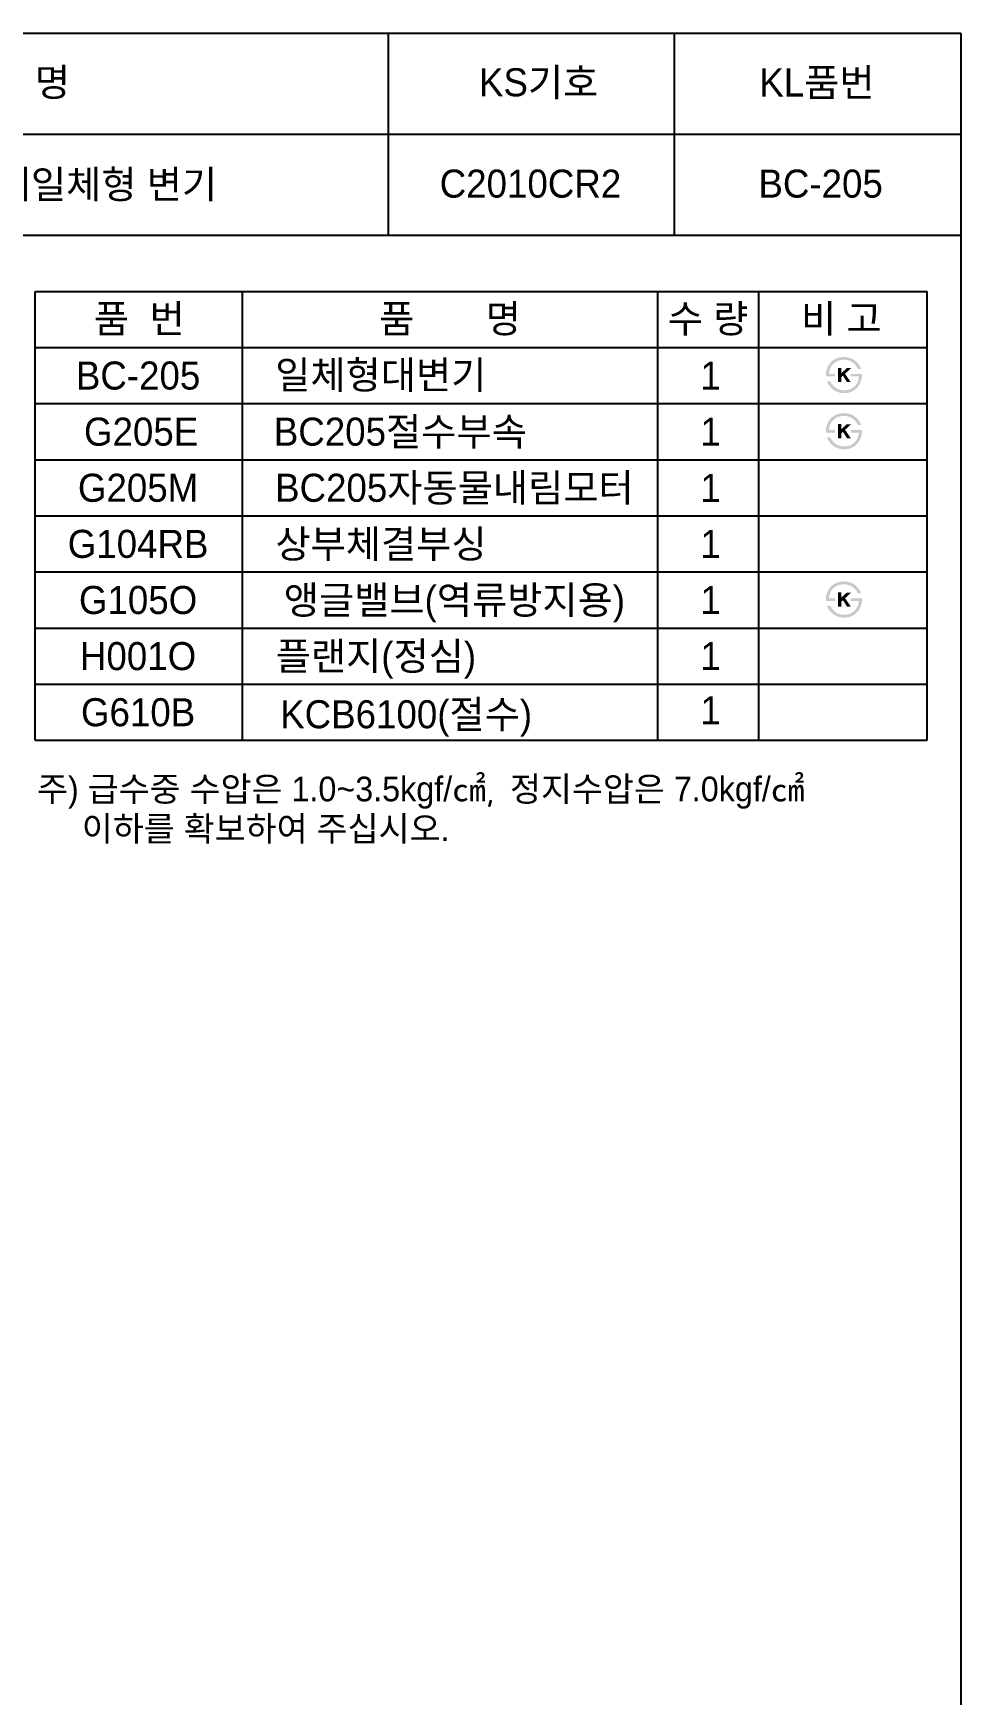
# Model space of a CAD drawing. Header units: millimetres. Extents: x 0 to 1800, y -67 to 2530.
# Drawn here: x 973 to 1800, y 1050 to 2530 of the extents above; entities that cross this region are included whole.
import ezdxf
from ezdxf.enums import TextEntityAlignment as Align

# ---------------------------------------------------------------- set-up
doc = ezdxf.new("R2010")
doc.units = ezdxf.units.MM
doc.layers.add('TEXT', color=7, linetype='Continuous')
doc.layers.add('도각라인', color=7, linetype='Continuous')
doc.styles.add('타이틀', font='H2GTRM.TTF', dxfattribs={"height": 25})

msp = doc.modelspace()

# ---------------------------------------------------------------- hatches: boundary and pattern name
at = {"layer": 'TEXT'}
for points in [[(1679.9, 2224.2), (1679.8, 2224.6), (1679.8, 2225), (1679.8, 2225.4), (1679.8, 2225.8), (1679.8, 2226.2), (1679.9, 2226.6), (1679.9, 2227), (1679.9, 2227.4), (1680, 2227.8), (1680, 2228.2), (1680.1, 2228.6), (1680.2, 2229), (1680.3, 2229.4), (1680.4, 2229.8), (1680.5, 2230.1), (1680.6, 2230.5), (1680.7, 2230.9), (1680.8, 2231.3), (1681, 2231.7), (1681.1, 2232), (1681.3, 2232.4), (1681.4, 2232.7), (1681.6, 2233.1), (1681.8, 2233.4), (1682, 2233.8), (1682.1, 2234.1), (1682.4, 2234.4), (1682.6, 2234.8), (1682.8, 2235.1), (1683, 2235.4), (1683.2, 2235.7), (1683.8, 2236.3), (1684, 2236.6), (1684.3, 2236.9), (1684.6, 2237.2), (1684.9, 2237.5), (1685.2, 2237.8), (1685.5, 2238), (1685.8, 2238.3), (1686.1, 2238.5), (1686.4, 2238.7), (1686.8, 2239), (1687.1, 2239.2), (1687.4, 2239.4), (1687.8, 2239.6), (1688.2, 2239.8), (1688.5, 2239.9), (1688.9, 2240.1), (1689.3, 2240.3), (1689.7, 2240.5), (1690.2, 2240.6), (1690.6, 2240.7), (1691, 2240.9), (1691.5, 2241), (1691.9, 2241.1), (1692.4, 2241.2), (1692.8, 2241.2), (1693.3, 2241.3), (1693.8, 2241.4), (1694.2, 2241.4), (1694.7, 2241.4), (1695.2, 2241.5), (1695.7, 2241.5), (1696.5, 2241.5), (1696.8, 2241.4), (1697.2, 2241.4), (1697.6, 2241.4), (1697.9, 2241.3), (1698.3, 2241.3), (1698.6, 2241.2), (1699, 2241.2), (1699.3, 2241.1), (1699.7, 2241), (1700, 2241), (1700.4, 2240.9), (1700.7, 2240.8), (1701, 2240.7), (1701.4, 2240.6), (1701.7, 2240.5), (1702, 2240.4), (1702.3, 2240.2), (1702.6, 2240.1), (1702.9, 2240), (1703.2, 2239.8), (1703.5, 2239.7), (1703.8, 2239.5), (1704.1, 2239.4), (1704.4, 2239.2), (1704.7, 2239), (1705, 2238.9), (1705.2, 2238.7), (1705.5, 2238.5), (1705.8, 2238.3), (1706.1, 2238.1), (1706.5, 2237.7), (1706.9, 2237.4), (1707.3, 2237), (1707.7, 2236.6), (1708, 2236.2), (1708.4, 2235.8), (1708.7, 2235.4), (1709.1, 2234.9), (1709.4, 2234.5), (1709.7, 2234), (1710, 2233.5), (1710.3, 2233), (1710.5, 2232.5), (1710.8, 2232), (1711, 2231.5), (1711.3, 2230.9), (1711.3, 2230.9), (1708.2, 2230.9), (1708.2, 2230.9), (1708.1, 2231.1), (1708, 2231.3), (1708, 2231.4), (1707.9, 2231.6), (1707.8, 2231.8), (1707.7, 2232), (1707.7, 2232.1), (1707.6, 2232.3), (1707.5, 2232.5), (1707.4, 2232.6), (1707.3, 2232.8), (1707.2, 2233), (1707.1, 2233.1), (1707, 2233.3), (1706.9, 2233.5), (1706.7, 2233.6), (1706.6, 2233.8), (1706.5, 2233.9), (1706.2, 2234.3), (1705.9, 2234.6), (1705.6, 2234.9), (1705.3, 2235.2), (1705, 2235.5), (1704.7, 2235.8), (1704.3, 2236.1), (1704.1, 2236.3), (1703.8, 2236.4), (1703.6, 2236.6), (1703.4, 2236.8), (1703.1, 2236.9), (1702.9, 2237.1), (1702.6, 2237.2), (1702.4, 2237.4), (1702.2, 2237.5), (1701.9, 2237.6), (1701.7, 2237.7), (1701.4, 2237.8), (1701.2, 2238), (1700.9, 2238.1), (1700.6, 2238.2), (1700.4, 2238.3), (1700.1, 2238.3), (1699.9, 2238.4), (1699.6, 2238.5), (1699.3, 2238.6), (1699.1, 2238.6), (1698.8, 2238.7), (1698.5, 2238.7), (1698.2, 2238.8), (1698, 2238.8), (1697.7, 2238.9), (1697.4, 2238.9), (1697.1, 2238.9), (1696.8, 2239), (1696.5, 2239), (1696.3, 2239), (1696, 2239), (1695.6, 2239), (1695.3, 2239), (1694.9, 2238.9), (1694.6, 2238.9), (1694.3, 2238.9), (1693.9, 2238.9), (1693.6, 2238.8), (1693.3, 2238.8), (1693, 2238.7), (1692.7, 2238.7), (1692.3, 2238.6), (1692, 2238.5), (1691.7, 2238.4), (1691.4, 2238.3), (1691.1, 2238.2), (1690.9, 2238.1), (1690.6, 2238), (1690.3, 2237.9), (1690, 2237.8), (1689.7, 2237.7), (1689.4, 2237.5), (1689.2, 2237.4), (1688.9, 2237.3), (1688.7, 2237.1), (1688.4, 2236.9), (1688.1, 2236.8), (1687.9, 2236.6), (1687.6, 2236.4), (1687.4, 2236.2), (1687.2, 2236), (1686.9, 2235.8), (1686.7, 2235.6), (1686.5, 2235.4), (1686.2, 2235.2), (1686, 2235), (1685.8, 2234.7), (1685.6, 2234.5), (1685.4, 2234.3), (1685.2, 2234), (1685, 2233.8), (1684.8, 2233.5), (1684.7, 2233.3), (1684.5, 2233), (1684.3, 2232.7), (1684.2, 2232.5), (1684, 2232.2), (1683.9, 2231.9), (1683.8, 2231.6), (1683.7, 2231.3), (1683.5, 2231.1), (1683.4, 2230.8), (1683.3, 2230.5), (1683.2, 2230.2), (1683.1, 2229.8), (1683, 2229.5), (1683, 2229.2), (1682.9, 2228.9), (1682.8, 2228.6), (1682.8, 2228.2), (1682.7, 2227.9), (1682.7, 2227.6), (1682.7, 2227.2), (1682.6, 2226.9), (1682.6, 2226.5), (1682.6, 2226.5), (1687.8, 2226.5), (1687.8, 2226.5), (1687.8, 2226.5), (1687.8, 2224.2), (1687.8, 2224.2), (1687.8, 2224.2), (1679.9, 2224.2)], [(1712, 2226.5), (1712, 2226.1), (1712, 2225.6), (1712, 2225.2), (1712, 2224.8), (1711.9, 2224.3), (1711.9, 2223.9), (1711.9, 2223.5), (1711.8, 2223.1), (1711.7, 2222.7), (1711.6, 2222.2), (1711.6, 2221.8), (1711.5, 2221.4), (1711.3, 2221), (1711.2, 2220.6), (1711.1, 2220.2), (1711, 2219.8), (1710.8, 2219.4), (1710.7, 2219), (1710.5, 2218.7), (1710.4, 2218.3), (1710.2, 2217.9), (1710, 2217.6), (1709.8, 2217.2), (1709.6, 2216.9), (1709.4, 2216.5), (1709.2, 2216.2), (1709, 2215.9), (1708.8, 2215.5), (1708.5, 2215.2), (1708.3, 2214.9), (1708, 2214.6), (1707.8, 2214.3), (1707.5, 2214), (1707.2, 2213.7), (1707, 2213.5), (1706.7, 2213.2), (1706.4, 2212.9), (1706.1, 2212.7), (1705.8, 2212.4), (1705.5, 2212.2), (1705.2, 2212), (1704.8, 2211.8), (1704.5, 2211.6), (1704.2, 2211.4), (1703.8, 2211.2), (1703.5, 2211), (1703.1, 2210.8), (1702.8, 2210.7), (1702.4, 2210.5), (1702.1, 2210.3), (1701.7, 2210.2), (1701.3, 2210.1), (1700.9, 2209.9), (1700.5, 2209.8), (1700.2, 2209.7), (1699.8, 2209.6), (1699.4, 2209.6), (1699, 2209.5), (1698.6, 2209.4), (1698.2, 2209.4), (1697.8, 2209.4), (1697.4, 2209.3), (1697, 2209.3), (1696.6, 2209.3), (1695.9, 2209.3), (1695.3, 2209.3), (1694.6, 2209.4), (1694, 2209.5), (1693.3, 2209.5), (1693, 2209.6), (1692.7, 2209.7), (1692.4, 2209.7), (1692.1, 2209.8), (1691.8, 2209.9), (1691.5, 2209.9), (1691.2, 2210), (1691, 2210.1), (1690.7, 2210.2), (1690.4, 2210.3), (1690.1, 2210.4), (1689.8, 2210.5), (1689.5, 2210.6), (1689.3, 2210.7), (1689, 2210.9), (1688.7, 2211), (1688.5, 2211.1), (1688.2, 2211.3), (1687.9, 2211.4), (1687.7, 2211.6), (1687.4, 2211.7), (1686.9, 2212), (1686.6, 2212.2), (1686.4, 2212.4), (1686.1, 2212.6), (1685.9, 2212.8), (1685.6, 2213), (1685.4, 2213.2), (1685.1, 2213.4), (1684.9, 2213.6), (1684.7, 2213.8), (1684.5, 2214.1), (1684.2, 2214.3), (1684, 2214.5), (1683.8, 2214.8), (1683.6, 2215), (1683.4, 2215.2), (1683.2, 2215.5), (1683, 2215.8), (1682.8, 2216), (1682.6, 2216.3), (1682.5, 2216.6), (1682.3, 2216.8), (1682.1, 2217.1), (1681.9, 2217.4), (1681.8, 2217.7), (1681.6, 2218), (1681.5, 2218.3), (1681.3, 2218.6), (1681, 2219.2), (1680.8, 2219.9), (1680.8, 2219.9), (1683.7, 2219.9), (1683.7, 2219.9), (1683.9, 2219.4), (1684.2, 2219), (1684.4, 2218.6), (1684.6, 2218.2), (1684.9, 2217.9), (1685.1, 2217.5), (1685.4, 2217.1), (1685.7, 2216.8), (1685.9, 2216.5), (1686.2, 2216.1), (1686.5, 2215.8), (1686.8, 2215.5), (1687.1, 2215.2), (1687.4, 2215), (1687.7, 2214.7), (1688, 2214.5), (1688.2, 2214.3), (1688.4, 2214.1), (1688.7, 2214), (1688.9, 2213.8), (1689.1, 2213.7), (1689.4, 2213.5), (1689.6, 2213.4), (1689.9, 2213.2), (1690.1, 2213.1), (1690.4, 2213), (1690.6, 2212.9), (1690.9, 2212.8), (1691.1, 2212.7), (1691.4, 2212.6), (1691.7, 2212.5), (1691.9, 2212.4), (1692.2, 2212.3), (1692.5, 2212.3), (1692.7, 2212.2), (1693, 2212.1), (1693.3, 2212.1), (1693.6, 2212), (1693.9, 2212), (1694.2, 2212), (1694.5, 2211.9), (1694.8, 2211.9), (1695.1, 2211.9), (1695.4, 2211.9), (1695.7, 2211.9), (1696, 2211.9), (1696.3, 2211.9), (1697.1, 2211.9), (1697.4, 2211.9), (1697.7, 2212), (1698, 2212), (1698.2, 2212), (1698.5, 2212), (1698.7, 2212.1), (1699, 2212.1), (1699.3, 2212.2), (1699.5, 2212.2), (1699.8, 2212.3), (1700, 2212.4), (1700.3, 2212.5), (1700.5, 2212.5), (1700.8, 2212.6), (1701, 2212.7), (1701.3, 2212.8), (1701.5, 2212.9), (1701.8, 2213), (1702, 2213.1), (1702.3, 2213.3), (1702.5, 2213.4), (1702.7, 2213.5), (1703, 2213.7), (1703.2, 2213.8), (1703.4, 2213.9), (1703.7, 2214.1), (1703.9, 2214.3), (1704.1, 2214.4), (1704.3, 2214.6), (1704.6, 2214.8), (1704.8, 2215), (1705.1, 2215.2), (1705.3, 2215.4), (1705.6, 2215.7), (1705.8, 2215.9), (1706, 2216.1), (1706.2, 2216.4), (1706.4, 2216.6), (1706.6, 2216.9), (1706.8, 2217.1), (1707, 2217.4), (1707.2, 2217.7), (1707.3, 2218), (1707.5, 2218.2), (1707.7, 2218.5), (1707.8, 2218.8), (1708, 2219.1), (1708.1, 2219.4), (1708.2, 2219.7), (1708.3, 2220), (1708.4, 2220.4), (1708.6, 2220.7), (1708.7, 2221), (1708.7, 2221.3), (1708.8, 2221.7), (1708.9, 2222), (1709, 2222.4), (1709, 2222.7), (1709.1, 2223.1), (1709.1, 2223.4), (1709.2, 2223.8), (1709.2, 2224.2), (1709.2, 2224.2), (1701.8, 2224.2), (1701.8, 2224.2), (1701.8, 2224.2), (1701.8, 2226.5), (1701.8, 2226.5), (1701.8, 2226.5), (1712, 2226.5)], [(1693.6, 2227.2), (1698.4, 2231.6), (1702.3, 2231.6), (1696.9, 2226.6), (1701.9, 2219.1), (1698.6, 2219.1), (1695, 2224.8), (1693.6, 2223.6), (1693.6, 2219.1), (1690.7, 2219.1), (1690.7, 2231.7), (1693.6, 2231.7)], [(1679.9, 2174.2), (1679.8, 2174.6), (1679.8, 2175), (1679.8, 2175.4), (1679.8, 2175.8), (1679.8, 2176.2), (1679.9, 2176.6), (1679.9, 2177), (1679.9, 2177.4), (1680, 2177.8), (1680, 2178.2), (1680.1, 2178.6), (1680.2, 2179), (1680.3, 2179.4), (1680.4, 2179.8), (1680.5, 2180.1), (1680.6, 2180.5), (1680.7, 2180.9), (1680.8, 2181.3), (1681, 2181.7), (1681.1, 2182), (1681.3, 2182.4), (1681.4, 2182.7), (1681.6, 2183.1), (1681.8, 2183.4), (1682, 2183.8), (1682.1, 2184.1), (1682.4, 2184.4), (1682.6, 2184.8), (1682.8, 2185.1), (1683, 2185.4), (1683.2, 2185.7), (1683.8, 2186.3), (1684, 2186.6), (1684.3, 2186.9), (1684.6, 2187.2), (1684.9, 2187.5), (1685.2, 2187.8), (1685.5, 2188), (1685.8, 2188.3), (1686.1, 2188.5), (1686.4, 2188.7), (1686.8, 2189), (1687.1, 2189.2), (1687.4, 2189.4), (1687.8, 2189.6), (1688.2, 2189.8), (1688.5, 2189.9), (1688.9, 2190.1), (1689.3, 2190.3), (1689.7, 2190.5), (1690.2, 2190.6), (1690.6, 2190.7), (1691, 2190.9), (1691.5, 2191), (1691.9, 2191.1), (1692.4, 2191.2), (1692.8, 2191.2), (1693.3, 2191.3), (1693.8, 2191.4), (1694.2, 2191.4), (1694.7, 2191.4), (1695.2, 2191.5), (1695.7, 2191.5), (1696.5, 2191.5), (1696.8, 2191.4), (1697.2, 2191.4), (1697.6, 2191.4), (1697.9, 2191.3), (1698.3, 2191.3), (1698.6, 2191.2), (1699, 2191.2), (1699.3, 2191.1), (1699.7, 2191), (1700, 2191), (1700.4, 2190.9), (1700.7, 2190.8), (1701, 2190.7), (1701.4, 2190.6), (1701.7, 2190.5), (1702, 2190.4), (1702.3, 2190.2), (1702.6, 2190.1), (1702.9, 2190), (1703.2, 2189.8), (1703.5, 2189.7), (1703.8, 2189.5), (1704.1, 2189.4), (1704.4, 2189.2), (1704.7, 2189), (1705, 2188.9), (1705.2, 2188.7), (1705.5, 2188.5), (1705.8, 2188.3), (1706.1, 2188.1), (1706.5, 2187.7), (1706.9, 2187.4), (1707.3, 2187), (1707.7, 2186.6), (1708, 2186.2), (1708.4, 2185.8), (1708.7, 2185.4), (1709.1, 2184.9), (1709.4, 2184.5), (1709.7, 2184), (1710, 2183.5), (1710.3, 2183), (1710.5, 2182.5), (1710.8, 2182), (1711, 2181.5), (1711.3, 2180.9), (1711.3, 2180.9), (1708.2, 2180.9), (1708.2, 2180.9), (1708.1, 2181.1), (1708, 2181.3), (1708, 2181.4), (1707.9, 2181.6), (1707.8, 2181.8), (1707.7, 2182), (1707.7, 2182.1), (1707.6, 2182.3), (1707.5, 2182.5), (1707.4, 2182.6), (1707.3, 2182.8), (1707.2, 2183), (1707.1, 2183.1), (1707, 2183.3), (1706.9, 2183.5), (1706.7, 2183.6), (1706.6, 2183.8), (1706.5, 2183.9), (1706.2, 2184.3), (1705.9, 2184.6), (1705.6, 2184.9), (1705.3, 2185.2), (1705, 2185.5), (1704.7, 2185.8), (1704.3, 2186.1), (1704.1, 2186.3), (1703.8, 2186.4), (1703.6, 2186.6), (1703.4, 2186.8), (1703.1, 2186.9), (1702.9, 2187.1), (1702.6, 2187.2), (1702.4, 2187.4), (1702.2, 2187.5), (1701.9, 2187.6), (1701.7, 2187.7), (1701.4, 2187.8), (1701.2, 2188), (1700.9, 2188.1), (1700.6, 2188.2), (1700.4, 2188.3), (1700.1, 2188.3), (1699.9, 2188.4), (1699.6, 2188.5), (1699.3, 2188.6), (1699.1, 2188.6), (1698.8, 2188.7), (1698.5, 2188.7), (1698.2, 2188.8), (1698, 2188.8), (1697.7, 2188.9), (1697.4, 2188.9), (1697.1, 2188.9), (1696.8, 2189), (1696.5, 2189), (1696.3, 2189), (1696, 2189), (1695.6, 2189), (1695.3, 2189), (1694.9, 2188.9), (1694.6, 2188.9), (1694.3, 2188.9), (1693.9, 2188.9), (1693.6, 2188.8), (1693.3, 2188.8), (1693, 2188.7), (1692.7, 2188.7), (1692.3, 2188.6), (1692, 2188.5), (1691.7, 2188.4), (1691.4, 2188.3), (1691.1, 2188.2), (1690.9, 2188.1), (1690.6, 2188), (1690.3, 2187.9), (1690, 2187.8), (1689.7, 2187.7), (1689.4, 2187.5), (1689.2, 2187.4), (1688.9, 2187.3), (1688.7, 2187.1), (1688.4, 2186.9), (1688.1, 2186.8), (1687.9, 2186.6), (1687.6, 2186.4), (1687.4, 2186.2), (1687.2, 2186), (1686.9, 2185.8), (1686.7, 2185.6), (1686.5, 2185.4), (1686.2, 2185.2), (1686, 2185), (1685.8, 2184.7), (1685.6, 2184.5), (1685.4, 2184.3), (1685.2, 2184), (1685, 2183.8), (1684.8, 2183.5), (1684.7, 2183.3), (1684.5, 2183), (1684.3, 2182.7), (1684.2, 2182.5), (1684, 2182.2), (1683.9, 2181.9), (1683.8, 2181.6), (1683.7, 2181.3), (1683.5, 2181.1), (1683.4, 2180.8), (1683.3, 2180.5), (1683.2, 2180.2), (1683.1, 2179.8), (1683, 2179.5), (1683, 2179.2), (1682.9, 2178.9), (1682.8, 2178.6), (1682.8, 2178.2), (1682.7, 2177.9), (1682.7, 2177.6), (1682.7, 2177.2), (1682.6, 2176.9), (1682.6, 2176.5), (1682.6, 2176.5), (1687.8, 2176.5), (1687.8, 2176.5), (1687.8, 2176.5), (1687.8, 2174.2), (1687.8, 2174.2), (1687.8, 2174.2), (1679.9, 2174.2)], [(1712, 2176.5), (1712, 2176.1), (1712, 2175.6), (1712, 2175.2), (1712, 2174.8), (1711.9, 2174.3), (1711.9, 2173.9), (1711.9, 2173.5), (1711.8, 2173.1), (1711.7, 2172.7), (1711.6, 2172.2), (1711.6, 2171.8), (1711.5, 2171.4), (1711.3, 2171), (1711.2, 2170.6), (1711.1, 2170.2), (1711, 2169.8), (1710.8, 2169.4), (1710.7, 2169), (1710.5, 2168.7), (1710.4, 2168.3), (1710.2, 2167.9), (1710, 2167.6), (1709.8, 2167.2), (1709.6, 2166.9), (1709.4, 2166.5), (1709.2, 2166.2), (1709, 2165.9), (1708.8, 2165.5), (1708.5, 2165.2), (1708.3, 2164.9), (1708, 2164.6), (1707.8, 2164.3), (1707.5, 2164), (1707.2, 2163.7), (1707, 2163.5), (1706.7, 2163.2), (1706.4, 2162.9), (1706.1, 2162.7), (1705.8, 2162.4), (1705.5, 2162.2), (1705.2, 2162), (1704.8, 2161.8), (1704.5, 2161.6), (1704.2, 2161.4), (1703.8, 2161.2), (1703.5, 2161), (1703.1, 2160.8), (1702.8, 2160.7), (1702.4, 2160.5), (1702.1, 2160.3), (1701.7, 2160.2), (1701.3, 2160.1), (1700.9, 2159.9), (1700.5, 2159.8), (1700.2, 2159.7), (1699.8, 2159.6), (1699.4, 2159.6), (1699, 2159.5), (1698.6, 2159.4), (1698.2, 2159.4), (1697.8, 2159.4), (1697.4, 2159.3), (1697, 2159.3), (1696.6, 2159.3), (1695.9, 2159.3), (1695.3, 2159.3), (1694.6, 2159.4), (1694, 2159.5), (1693.3, 2159.5), (1693, 2159.6), (1692.7, 2159.7), (1692.4, 2159.7), (1692.1, 2159.8), (1691.8, 2159.9), (1691.5, 2159.9), (1691.2, 2160), (1691, 2160.1), (1690.7, 2160.2), (1690.4, 2160.3), (1690.1, 2160.4), (1689.8, 2160.5), (1689.5, 2160.6), (1689.3, 2160.7), (1689, 2160.9), (1688.7, 2161), (1688.5, 2161.1), (1688.2, 2161.3), (1687.9, 2161.4), (1687.7, 2161.6), (1687.4, 2161.7), (1686.9, 2162), (1686.6, 2162.2), (1686.4, 2162.4), (1686.1, 2162.6), (1685.9, 2162.8), (1685.6, 2163), (1685.4, 2163.2), (1685.1, 2163.4), (1684.9, 2163.6), (1684.7, 2163.8), (1684.5, 2164.1), (1684.2, 2164.3), (1684, 2164.5), (1683.8, 2164.8), (1683.6, 2165), (1683.4, 2165.2), (1683.2, 2165.5), (1683, 2165.8), (1682.8, 2166), (1682.6, 2166.3), (1682.5, 2166.6), (1682.3, 2166.8), (1682.1, 2167.1), (1681.9, 2167.4), (1681.8, 2167.7), (1681.6, 2168), (1681.5, 2168.3), (1681.3, 2168.6), (1681, 2169.2), (1680.8, 2169.9), (1680.8, 2169.9), (1683.7, 2169.9), (1683.7, 2169.9), (1683.9, 2169.4), (1684.2, 2169), (1684.4, 2168.6), (1684.6, 2168.2), (1684.9, 2167.9), (1685.1, 2167.5), (1685.4, 2167.1), (1685.7, 2166.8), (1685.9, 2166.5), (1686.2, 2166.1), (1686.5, 2165.8), (1686.8, 2165.5), (1687.1, 2165.2), (1687.4, 2165), (1687.7, 2164.7), (1688, 2164.5), (1688.2, 2164.3), (1688.4, 2164.1), (1688.7, 2164), (1688.9, 2163.8), (1689.1, 2163.7), (1689.4, 2163.5), (1689.6, 2163.4), (1689.9, 2163.2), (1690.1, 2163.1), (1690.4, 2163), (1690.6, 2162.9), (1690.9, 2162.8), (1691.1, 2162.7), (1691.4, 2162.6), (1691.7, 2162.5), (1691.9, 2162.4), (1692.2, 2162.3), (1692.5, 2162.3), (1692.7, 2162.2), (1693, 2162.1), (1693.3, 2162.1), (1693.6, 2162), (1693.9, 2162), (1694.2, 2162), (1694.5, 2161.9), (1694.8, 2161.9), (1695.1, 2161.9), (1695.4, 2161.9), (1695.7, 2161.9), (1696, 2161.9), (1696.3, 2161.9), (1697.1, 2161.9), (1697.4, 2161.9), (1697.7, 2162), (1698, 2162), (1698.2, 2162), (1698.5, 2162), (1698.7, 2162.1), (1699, 2162.1), (1699.3, 2162.2), (1699.5, 2162.2), (1699.8, 2162.3), (1700, 2162.4), (1700.3, 2162.5), (1700.5, 2162.5), (1700.8, 2162.6), (1701, 2162.7), (1701.3, 2162.8), (1701.5, 2162.9), (1701.8, 2163), (1702, 2163.1), (1702.3, 2163.3), (1702.5, 2163.4), (1702.7, 2163.5), (1703, 2163.7), (1703.2, 2163.8), (1703.4, 2163.9), (1703.7, 2164.1), (1703.9, 2164.3), (1704.1, 2164.4), (1704.3, 2164.6), (1704.6, 2164.8), (1704.8, 2165), (1705.1, 2165.2), (1705.3, 2165.4), (1705.6, 2165.7), (1705.8, 2165.9), (1706, 2166.1), (1706.2, 2166.4), (1706.4, 2166.6), (1706.6, 2166.9), (1706.8, 2167.1), (1707, 2167.4), (1707.2, 2167.7), (1707.3, 2168), (1707.5, 2168.2), (1707.7, 2168.5), (1707.8, 2168.8), (1708, 2169.1), (1708.1, 2169.4), (1708.2, 2169.7), (1708.3, 2170), (1708.4, 2170.4), (1708.6, 2170.7), (1708.7, 2171), (1708.7, 2171.3), (1708.8, 2171.7), (1708.9, 2172), (1709, 2172.4), (1709, 2172.7), (1709.1, 2173.1), (1709.1, 2173.4), (1709.2, 2173.8), (1709.2, 2174.2), (1709.2, 2174.2), (1701.8, 2174.2), (1701.8, 2174.2), (1701.8, 2174.2), (1701.8, 2176.5), (1701.8, 2176.5), (1701.8, 2176.5), (1712, 2176.5)], [(1693.6, 2177.2), (1698.4, 2181.6), (1702.3, 2181.6), (1696.9, 2176.6), (1701.9, 2169.1), (1698.6, 2169.1), (1695, 2174.8), (1693.6, 2173.6), (1693.6, 2169.1), (1690.7, 2169.1), (1690.7, 2181.7), (1693.6, 2181.7)], [(1679.9, 2024.2), (1679.8, 2024.6), (1679.8, 2025), (1679.8, 2025.4), (1679.8, 2025.8), (1679.8, 2026.2), (1679.9, 2026.6), (1679.9, 2027), (1679.9, 2027.4), (1680, 2027.8), (1680, 2028.2), (1680.1, 2028.6), (1680.2, 2029), (1680.3, 2029.4), (1680.4, 2029.8), (1680.5, 2030.1), (1680.6, 2030.5), (1680.7, 2030.9), (1680.8, 2031.3), (1681, 2031.7), (1681.1, 2032), (1681.3, 2032.4), (1681.4, 2032.7), (1681.6, 2033.1), (1681.8, 2033.4), (1682, 2033.8), (1682.1, 2034.1), (1682.4, 2034.4), (1682.6, 2034.8), (1682.8, 2035.1), (1683, 2035.4), (1683.2, 2035.7), (1683.8, 2036.3), (1684, 2036.6), (1684.3, 2036.9), (1684.6, 2037.2), (1684.9, 2037.5), (1685.2, 2037.8), (1685.5, 2038), (1685.8, 2038.3), (1686.1, 2038.5), (1686.4, 2038.7), (1686.8, 2039), (1687.1, 2039.2), (1687.4, 2039.4), (1687.8, 2039.6), (1688.2, 2039.8), (1688.5, 2039.9), (1688.9, 2040.1), (1689.3, 2040.3), (1689.7, 2040.5), (1690.2, 2040.6), (1690.6, 2040.7), (1691, 2040.9), (1691.5, 2041), (1691.9, 2041.1), (1692.4, 2041.2), (1692.8, 2041.2), (1693.3, 2041.3), (1693.8, 2041.4), (1694.2, 2041.4), (1694.7, 2041.4), (1695.2, 2041.5), (1695.7, 2041.5), (1696.5, 2041.5), (1696.8, 2041.4), (1697.2, 2041.4), (1697.6, 2041.4), (1697.9, 2041.3), (1698.3, 2041.3), (1698.6, 2041.2), (1699, 2041.2), (1699.3, 2041.1), (1699.7, 2041), (1700, 2041), (1700.4, 2040.9), (1700.7, 2040.8), (1701, 2040.7), (1701.4, 2040.6), (1701.7, 2040.5), (1702, 2040.4), (1702.3, 2040.2), (1702.6, 2040.1), (1702.9, 2040), (1703.2, 2039.8), (1703.5, 2039.7), (1703.8, 2039.5), (1704.1, 2039.4), (1704.4, 2039.2), (1704.7, 2039), (1705, 2038.9), (1705.2, 2038.7), (1705.5, 2038.5), (1705.8, 2038.3), (1706.1, 2038.1), (1706.5, 2037.7), (1706.9, 2037.4), (1707.3, 2037), (1707.7, 2036.6), (1708, 2036.2), (1708.4, 2035.8), (1708.7, 2035.4), (1709.1, 2034.9), (1709.4, 2034.5), (1709.7, 2034), (1710, 2033.5), (1710.3, 2033), (1710.5, 2032.5), (1710.8, 2032), (1711, 2031.5), (1711.3, 2030.9), (1711.3, 2030.9), (1708.2, 2030.9), (1708.2, 2030.9), (1708.1, 2031.1), (1708, 2031.3), (1708, 2031.4), (1707.9, 2031.6), (1707.8, 2031.8), (1707.7, 2032), (1707.7, 2032.1), (1707.6, 2032.3), (1707.5, 2032.5), (1707.4, 2032.6), (1707.3, 2032.8), (1707.2, 2033), (1707.1, 2033.1), (1707, 2033.3), (1706.9, 2033.5), (1706.7, 2033.6), (1706.6, 2033.8), (1706.5, 2033.9), (1706.2, 2034.3), (1705.9, 2034.6), (1705.6, 2034.9), (1705.3, 2035.2), (1705, 2035.5), (1704.7, 2035.8), (1704.3, 2036.1), (1704.1, 2036.3), (1703.8, 2036.4), (1703.6, 2036.6), (1703.4, 2036.8), (1703.1, 2036.9), (1702.9, 2037.1), (1702.6, 2037.2), (1702.4, 2037.4), (1702.2, 2037.5), (1701.9, 2037.6), (1701.7, 2037.7), (1701.4, 2037.8), (1701.2, 2038), (1700.9, 2038.1), (1700.6, 2038.2), (1700.4, 2038.3), (1700.1, 2038.3), (1699.9, 2038.4), (1699.6, 2038.5), (1699.3, 2038.6), (1699.1, 2038.6), (1698.8, 2038.7), (1698.5, 2038.7), (1698.2, 2038.8), (1698, 2038.8), (1697.7, 2038.9), (1697.4, 2038.9), (1697.1, 2038.9), (1696.8, 2039), (1696.5, 2039), (1696.3, 2039), (1696, 2039), (1695.6, 2039), (1695.3, 2039), (1694.9, 2038.9), (1694.6, 2038.9), (1694.3, 2038.9), (1693.9, 2038.9), (1693.6, 2038.8), (1693.3, 2038.8), (1693, 2038.7), (1692.7, 2038.7), (1692.3, 2038.6), (1692, 2038.5), (1691.7, 2038.4), (1691.4, 2038.3), (1691.1, 2038.2), (1690.9, 2038.1), (1690.6, 2038), (1690.3, 2037.9), (1690, 2037.8), (1689.7, 2037.7), (1689.4, 2037.5), (1689.2, 2037.4), (1688.9, 2037.3), (1688.7, 2037.1), (1688.4, 2036.9), (1688.1, 2036.8), (1687.9, 2036.6), (1687.6, 2036.4), (1687.4, 2036.2), (1687.2, 2036), (1686.9, 2035.8), (1686.7, 2035.6), (1686.5, 2035.4), (1686.2, 2035.2), (1686, 2035), (1685.8, 2034.7), (1685.6, 2034.5), (1685.4, 2034.3), (1685.2, 2034), (1685, 2033.8), (1684.8, 2033.5), (1684.7, 2033.3), (1684.5, 2033), (1684.3, 2032.7), (1684.2, 2032.5), (1684, 2032.2), (1683.9, 2031.9), (1683.8, 2031.6), (1683.7, 2031.3), (1683.5, 2031.1), (1683.4, 2030.8), (1683.3, 2030.5), (1683.2, 2030.2), (1683.1, 2029.8), (1683, 2029.5), (1683, 2029.2), (1682.9, 2028.9), (1682.8, 2028.6), (1682.8, 2028.2), (1682.7, 2027.9), (1682.7, 2027.6), (1682.7, 2027.2), (1682.6, 2026.9), (1682.6, 2026.5), (1682.6, 2026.5), (1687.8, 2026.5), (1687.8, 2026.5), (1687.8, 2026.5), (1687.8, 2024.2), (1687.8, 2024.2), (1687.8, 2024.2), (1679.9, 2024.2)], [(1693.6, 2027.2), (1698.4, 2031.6), (1702.3, 2031.6), (1696.9, 2026.6), (1701.9, 2019.1), (1698.6, 2019.1), (1695, 2024.8), (1693.6, 2023.6), (1693.6, 2019.1), (1690.7, 2019.1), (1690.7, 2031.7), (1693.6, 2031.7)], [(1712, 2026.5), (1712, 2026.1), (1712, 2025.6), (1712, 2025.2), (1712, 2024.8), (1711.9, 2024.3), (1711.9, 2023.9), (1711.9, 2023.5), (1711.8, 2023.1), (1711.7, 2022.7), (1711.6, 2022.2), (1711.6, 2021.8), (1711.5, 2021.4), (1711.3, 2021), (1711.2, 2020.6), (1711.1, 2020.2), (1711, 2019.8), (1710.8, 2019.4), (1710.7, 2019), (1710.5, 2018.7), (1710.4, 2018.3), (1710.2, 2017.9), (1710, 2017.6), (1709.8, 2017.2), (1709.6, 2016.9), (1709.4, 2016.5), (1709.2, 2016.2), (1709, 2015.9), (1708.8, 2015.5), (1708.5, 2015.2), (1708.3, 2014.9), (1708, 2014.6), (1707.8, 2014.3), (1707.5, 2014), (1707.2, 2013.7), (1707, 2013.5), (1706.7, 2013.2), (1706.4, 2012.9), (1706.1, 2012.7), (1705.8, 2012.4), (1705.5, 2012.2), (1705.2, 2012), (1704.8, 2011.8), (1704.5, 2011.6), (1704.2, 2011.4), (1703.8, 2011.2), (1703.5, 2011), (1703.1, 2010.8), (1702.8, 2010.7), (1702.4, 2010.5), (1702.1, 2010.3), (1701.7, 2010.2), (1701.3, 2010.1), (1700.9, 2009.9), (1700.5, 2009.8), (1700.2, 2009.7), (1699.8, 2009.6), (1699.4, 2009.6), (1699, 2009.5), (1698.6, 2009.4), (1698.2, 2009.4), (1697.8, 2009.4), (1697.4, 2009.3), (1697, 2009.3), (1696.6, 2009.3), (1695.9, 2009.3), (1695.3, 2009.3), (1694.6, 2009.4), (1694, 2009.5), (1693.3, 2009.5), (1693, 2009.6), (1692.7, 2009.7), (1692.4, 2009.7), (1692.1, 2009.8), (1691.8, 2009.9), (1691.5, 2009.9), (1691.2, 2010), (1691, 2010.1), (1690.7, 2010.2), (1690.4, 2010.3), (1690.1, 2010.4), (1689.8, 2010.5), (1689.5, 2010.6), (1689.3, 2010.7), (1689, 2010.9), (1688.7, 2011), (1688.5, 2011.1), (1688.2, 2011.3), (1687.9, 2011.4), (1687.7, 2011.6), (1687.4, 2011.7), (1686.9, 2012), (1686.6, 2012.2), (1686.4, 2012.4), (1686.1, 2012.6), (1685.9, 2012.8), (1685.6, 2013), (1685.4, 2013.2), (1685.1, 2013.4), (1684.9, 2013.6), (1684.7, 2013.8), (1684.5, 2014.1), (1684.2, 2014.3), (1684, 2014.5), (1683.8, 2014.8), (1683.6, 2015), (1683.4, 2015.2), (1683.2, 2015.5), (1683, 2015.8), (1682.8, 2016), (1682.6, 2016.3), (1682.5, 2016.6), (1682.3, 2016.8), (1682.1, 2017.1), (1681.9, 2017.4), (1681.8, 2017.7), (1681.6, 2018), (1681.5, 2018.3), (1681.3, 2018.6), (1681, 2019.2), (1680.8, 2019.9), (1680.8, 2019.9), (1683.7, 2019.9), (1683.7, 2019.9), (1683.9, 2019.4), (1684.2, 2019), (1684.4, 2018.6), (1684.6, 2018.2), (1684.9, 2017.9), (1685.1, 2017.5), (1685.4, 2017.1), (1685.7, 2016.8), (1685.9, 2016.5), (1686.2, 2016.1), (1686.5, 2015.8), (1686.8, 2015.5), (1687.1, 2015.2), (1687.4, 2015), (1687.7, 2014.7), (1688, 2014.5), (1688.2, 2014.3), (1688.4, 2014.1), (1688.7, 2014), (1688.9, 2013.8), (1689.1, 2013.7), (1689.4, 2013.5), (1689.6, 2013.4), (1689.9, 2013.2), (1690.1, 2013.1), (1690.4, 2013), (1690.6, 2012.9), (1690.9, 2012.8), (1691.1, 2012.7), (1691.4, 2012.6), (1691.7, 2012.5), (1691.9, 2012.4), (1692.2, 2012.3), (1692.5, 2012.3), (1692.7, 2012.2), (1693, 2012.1), (1693.3, 2012.1), (1693.6, 2012), (1693.9, 2012), (1694.2, 2012), (1694.5, 2011.9), (1694.8, 2011.9), (1695.1, 2011.9), (1695.4, 2011.9), (1695.7, 2011.9), (1696, 2011.9), (1696.3, 2011.9), (1697.1, 2011.9), (1697.4, 2011.9), (1697.7, 2012), (1698, 2012), (1698.2, 2012), (1698.5, 2012), (1698.7, 2012.1), (1699, 2012.1), (1699.3, 2012.2), (1699.5, 2012.2), (1699.8, 2012.3), (1700, 2012.4), (1700.3, 2012.5), (1700.5, 2012.5), (1700.8, 2012.6), (1701, 2012.7), (1701.3, 2012.8), (1701.5, 2012.9), (1701.8, 2013), (1702, 2013.1), (1702.3, 2013.3), (1702.5, 2013.4), (1702.7, 2013.5), (1703, 2013.7), (1703.2, 2013.8), (1703.4, 2013.9), (1703.7, 2014.1), (1703.9, 2014.3), (1704.1, 2014.4), (1704.3, 2014.6), (1704.6, 2014.8), (1704.8, 2015), (1705.1, 2015.2), (1705.3, 2015.4), (1705.6, 2015.7), (1705.8, 2015.9), (1706, 2016.1), (1706.2, 2016.4), (1706.4, 2016.6), (1706.6, 2016.9), (1706.8, 2017.1), (1707, 2017.4), (1707.2, 2017.7), (1707.3, 2018), (1707.5, 2018.2), (1707.7, 2018.5), (1707.8, 2018.8), (1708, 2019.1), (1708.1, 2019.4), (1708.2, 2019.7), (1708.3, 2020), (1708.4, 2020.4), (1708.6, 2020.7), (1708.7, 2021), (1708.7, 2021.3), (1708.8, 2021.7), (1708.9, 2022), (1709, 2022.4), (1709, 2022.7), (1709.1, 2023.1), (1709.1, 2023.4), (1709.2, 2023.8), (1709.2, 2024.2), (1709.2, 2024.2), (1701.8, 2024.2), (1701.8, 2024.2), (1701.8, 2024.2), (1701.8, 2026.5), (1701.8, 2026.5), (1701.8, 2026.5), (1712, 2026.5)]]:
    msp.add_hatch(color=256, dxfattribs=at).paths.add_polyline_path(points, flags=0)

# ---------------------------------------------------------------- linework, layer by layer
at = {"layer": '도각라인', "color": 7}
for p, q in [((0, 2530), (1800, 2530)), ((1290, 2350), (1290, 2530)), ((1545, 2350), (1545, 2530)), ((520, 2440), (1800, 2440)), ((0, 2350), (1800, 2350)), ((975, 1900), (975, 2300)), ((975, 2300), (1770, 2300)), ((1160, 1900), (1160, 2300)), ((1530, 1900), (1530, 2300)), ((1620, 1900), (1620, 2300)), ((1770, 1900), (1770, 2300)), ((975, 2250), (1770, 2250)), ((975, 2200), (1770, 2200)), ((975, 2150), (1770, 2150)), ((975, 2100), (1770, 2100)), ((975, 2050), (1770, 2050)), ((975, 2000), (1770, 2000)), ((975, 1950), (1770, 1950)), ((975, 1900), (1770, 1900))]:
    msp.add_line(p, q, dxfattribs=at)
at = {"layer": '도각라인'}
msp.add_line((1800, 2530), (1800, 0), dxfattribs=at)

# ---------------------------------------------------------------- texts
at = {"layer": 'TEXT', "style": '타이틀'}
for s, p in [('품             명', (915.7, 2486.4)), ('KS기호', (1423.8, 2486.3)), ('KL품번', (1671.8, 2486.1)), ('절수형 전자식 비데일체형 변기', (919.7, 2395.3)), ('C2010CR2', (1416.5, 2396)), ('BC-205', (1675.1, 2396)), ('품  번', (1067.9, 2275.7)), ('품       명', (1344.8, 2275.7)), ('수 량', (1574.8, 2275.7)), ('비 고', (1693.6, 2275.7)), ('BC-205', (1066.8, 2225)), ('일체형대변기', (1283.1, 2225.6)), ('1', (1577, 2225)), ('G205E', (1069.5, 2175)), ('BC205절수부속', (1300.5, 2175)), ('1', (1577, 2174.9)), ('G205M', (1066.8, 2125)), ('BC205자동물내림모터', (1348.7, 2125)), ('1', (1577, 2124.9)), ('G104RB', (1066.8, 2075)), ('상부체결부싱', (1283.3, 2075)), ('1', (1577, 2074.9)), ('G105O', (1066.8, 2025)), ('앵글밸브(역류방지용)', (1348.7, 2025)), ('1', (1577, 2024.9)), ('H001O', (1066.8, 1975)), ('플랜지(정심) ', (1283.3, 1975)), ('1', (1577, 1975)), ('G610B', (1066.8, 1925)), ('KCB6100(절수)', (1305.7, 1923.2)), ('1', (1577, 1926.7))]:
    msp.add_text(s, height=25, dxfattribs=at).set_placement(p, align=Align.MIDDLE_CENTER)
at = {"layer": 'TEXT', "insert": (976.7, 1867.6), "char_height": 22, "width": 874.798, "attachment_point": 1, "line_spacing_factor": 0.963855, "style": '타이틀'}
msp.add_mtext('\\A1;주) 급수중 수압은 1.0~3.5kgf/㎠{\\fISOCPEUR|b0|i0|c0|p34;, }정지수압은 7.0kgf/㎠{\\fISOCPEUR|b0|i0|c0|p34; }\\P     이하를 확보하여 주십시오.', dxfattribs=at)

doc.saveas('drawing.dxf')
